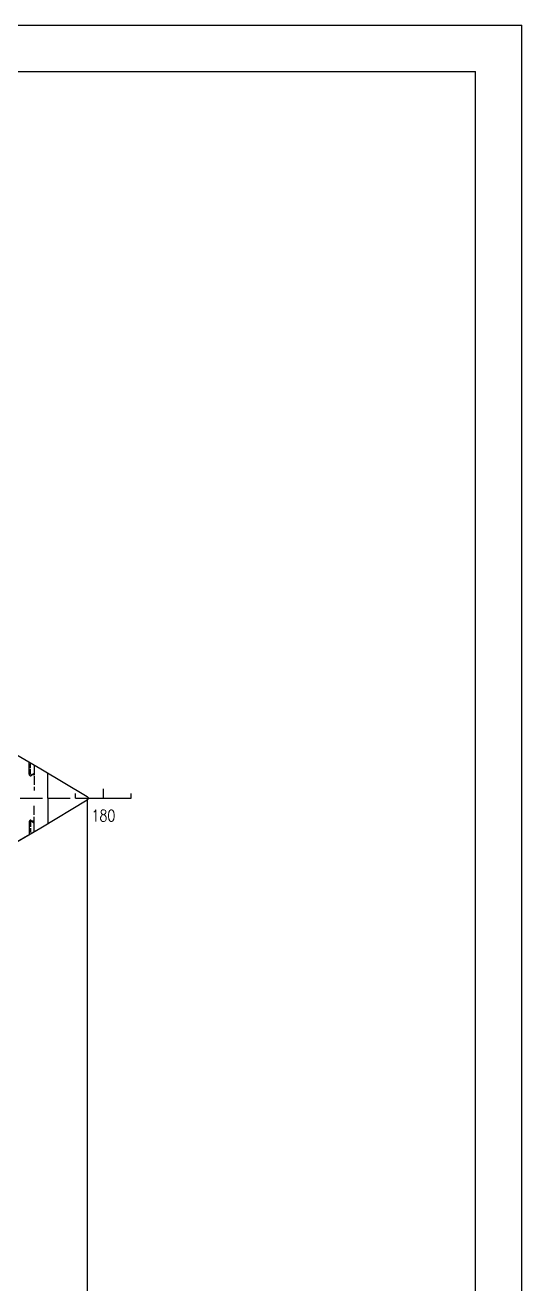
# Model space of a CAD drawing. Extents: x 415194 to 563994, y 453377 to 495577.
# Drawn here: x 553155 to 563894, y 468260 to 495477 of the extents above; entities that cross this region are included whole.
import ezdxf
from ezdxf.enums import TextEntityAlignment as Align

# ---------------------------------------------------------------- set-up
doc = ezdxf.new("R2010")
doc.units = 0
doc.header["$LTSCALE"] = 40
doc.header["$MEASUREMENT"] = 0
doc.linetypes.add('ACAD_ISO02W100', pattern=[15, 12, -3])
doc.layers.get('0').update_dxf_attribs({"linetype": 'CONTINUOUS'})
for name, color, linetype in [('BT_ENG', 7, 'CONTINUOUS'), ('C-DAS', 4, 'ACAD_ISO02W100'), ('FRAME', 7, 'CONTINUOUS'), ('Y-CON', 2, 'CONTINUOUS'), ('Y-DAS', 2, 'ACAD_ISO02W100')]:
    doc.layers.add(name, color=color, linetype=linetype)
doc.styles.add('ROMANS', font='romans.shx', dxfattribs={"width": 0.75, "height": 250, "bigfont": 'hzdx.shx'})

msp = doc.modelspace()

# ---------------------------------------------------------------- linework, layer by layer
at = {"color": 2}
for p in [(417794.5, 494477.3), (562894.5, 454477.3)]:
    msp.add_line(p, (562894.5, 494477.3), dxfattribs=at)
for p, q in [((553241.4, 479282.8), (553241.4, 479545.6)), ((553646.4, 478760.4), (553646.4, 478860.4)), ((553646.4, 478760.4), (553646.4, 478860.4)), ((554246.4, 478760.4), (554246.4, 478860.4)), ((554491.4, 478760.4), (555446.4, 478760.4)), ((554495.4, 478760.4), (554495.4, 462465)), ((554846.4, 478760.4), (554846.4, 478960.4)), ((555446.4, 478760.4), (555446.4, 478860.4)), ((553241.4, 478243.4), (553241.4, 477981.2))]:
    msp.add_line(p, q)
for centre, radius, start, end in [((553291.4, 479282.8), 50, 180, 220.30049), ((553272.3, 479266.6), 25, 220.30049, 355.62163), ((553296.4, 479289.7), 25, 180, 270), ((553291.4, 478243.4), 50, 139.69951, 180), ((553272.3, 478259.5), 25, 4.37837, 139.69951), ((553296.4, 478236.5), 25, 90, 180)]:
    msp.add_arc(centre, radius, start, end)
at = {"layer": 'BT_ENG'}
for p in [(415294.5, 495477.3), (563894.5, 453477.3)]:
    msp.add_line(p, (563894.5, 495477.3), dxfattribs=at)
at = {"layer": 'C-DAS', "ltscale": 0.2}
for p, q in [((553271.4, 479289.7), (553271.4, 479528.4)), ((553271.4, 478236.5), (553271.4, 478008.2))]:
    msp.add_line(p, q, dxfattribs=at)
at = {"layer": 'FRAME'}
msp.add_line((553646.4, 478760.4), (553646.4, 478860.4), dxfattribs=at)
at = {"layer": 'Y-CON'}
for p, q in [((553646.4, 478760.4), (553646.4, 479308.5)), ((553646.4, 478760.4), (553646.4, 478212.2)), ((553496.4, 478121.9), (554496.4, 478724.4)), ((552496.4, 477546.3), (553496.4, 478121.9))]:
    msp.add_line(p, q, dxfattribs=at)
for points in [[(531746.4, 488839.8), (533311.4, 488550), (534996.4, 488157.9), (536553.4, 487726.2), (538246.4, 487174.5), (539779.4, 486599.4), (541496.4, 485874.4), (542714.4, 485319.9), (544746.4, 484326.3), (545874.4, 483742.9), (547996.4, 482579.4), (548188.4, 482470.1), (551246.4, 480693.7), (551313.4, 480654.9), (552496.4, 479974.4), (553496.4, 479398.9), (554496.4, 478796.3), (554501.4, 478792.7), (554507.4, 478787.5), (554514.4, 478779.3), (554525.4, 478760.7), (554525.4, 478760.4)], [(553346.4, 479484.7), (553346.4, 479264.7), (553296.4, 479264.7), (553346.4, 479304.7)], [(542646.4, 472169.9), (542714.4, 472200.8), (544746.4, 473194.4), (545874.4, 473777.8), (547996.4, 474941.3), (548188.4, 475050.6), (551246.4, 476827), (551313.4, 476865.8), (552496.4, 477546.3), (553496.4, 478121.9), (554496.4, 478724.4), (554501.4, 478728), (554507.4, 478733.2), (554514.4, 478741.4), (554525.4, 478760), (554525.4, 478760.4)], [(553346.4, 478041.5), (553346.4, 478261.5), (553296.4, 478261.5), (553346.4, 478221.5)]]:
    msp.add_lwpolyline(points, dxfattribs=at)
at = {"layer": 'Y-DAS', "ltscale": 0.4}
for p, q in [((553346.4, 479485.2), (553346.4, 478926.4)), ((553346.4, 478163.8), (553346.4, 478595.1))]:
    msp.add_line(p, q, dxfattribs=at)
at = {"layer": 'Y-DAS'}
msp.add_line((553046.4, 478760.4), (554491.4, 478760.4), dxfattribs=at)

# ---------------------------------------------------------------- texts
at = {"layer": 'FRAME', "style": 'ROMANS', "width": 0.8}
msp.add_text('180', height=250, dxfattribs=at).set_placement((554846.4, 478385.4), align=Align.MIDDLE)

doc.saveas('drawing.dxf')
